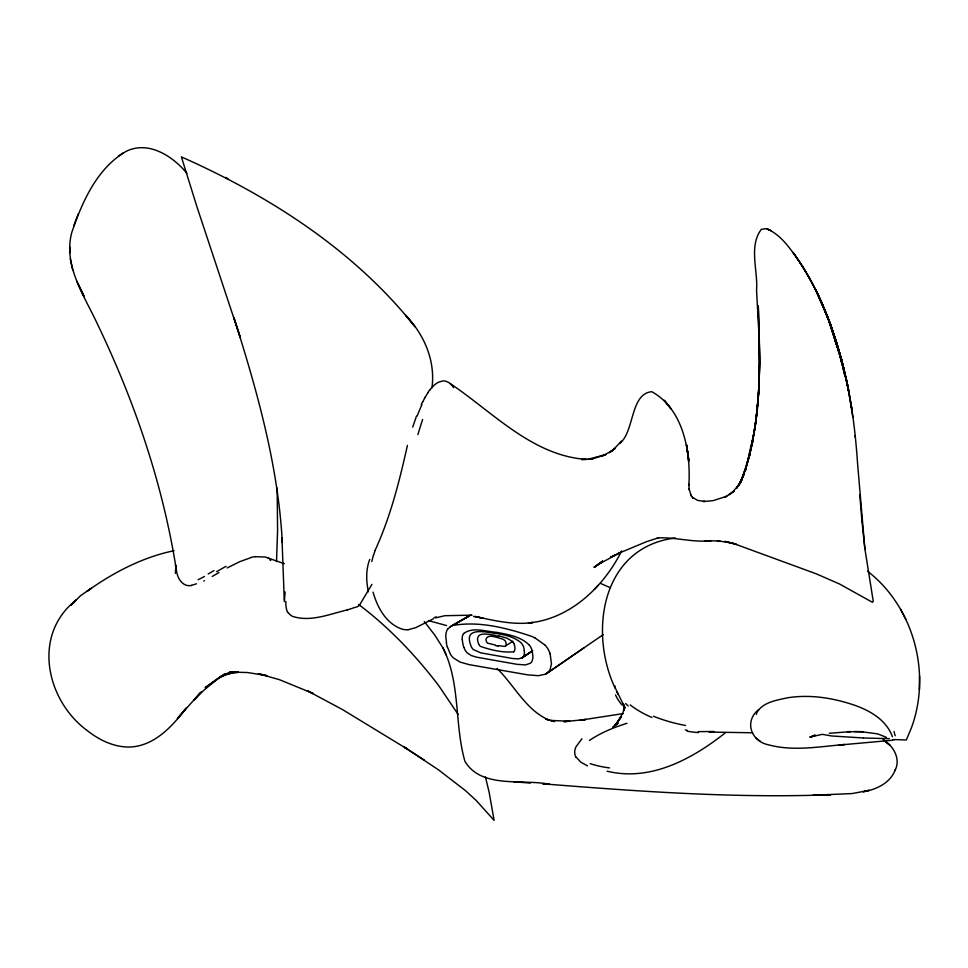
<?xml version="1.0" encoding="UTF-8"?>
<svg xmlns="http://www.w3.org/2000/svg" width="968" height="968" viewBox="0 0 968 968"><rect width="100%" height="100%" fill="white"/><g stroke="black" fill="none" stroke-linecap="round" stroke-linejoin="round"><path stroke-width="1.45" d="M186.921 173.393C172.994 156.235 148.552 140.372 126.288 151.274C97.102 168.081 82.232 201.719 71.838 232.296C62.847 265.45 84.24 295.506 97.55 324.28C135.254 402.797 163.531 486.178 176.757 572.439M431.97 387.805C435.588 360.677 424.129 334.529 405.616 315.217L415.115 326.894M69.744 252.817L69.817 246.925M893.9 739.54L906.338 739.975L911.529 727.537C931.482 673.111 913.695 606.827 867.546 571.217M919.394 689.567L919.6 676.196M758.851 390.479L759.674 363.508L758.271 305.731C759.795 347.125 761.042 388.858 754.653 429.949C758.815 401.248 760.074 372.208 759.287 343.241C760.025 377.23 758.622 411.448 751.894 444.856L755.621 422.641L758.851 390.479C757.242 413.336 754.157 436.096 748.796 458.384L754.29 431.801L757.52 408.726M276.509 561.609L277.586 530.766L277.163 488.09M756.431 714.517L756.504 713.791M754.29 431.801L745.396 470.521L752.838 441.009L746.812 465.221L751.483 446.635M371.772 561.513L373.442 555.148M285.124 591.992L284.35 601.66M407.431 445.353C399.421 481.205 390.479 516.972 375.039 550.465M748.252 460.018L749.68 454.96L740.822 482.318L746.122 467.387L739.625 484.121L744.452 472.481L741.04 480.757L743.86 474.598L738.136 486.311L742.202 478.821L736.394 488.55L738.971 484.557L732.159 492.664L734.397 490.74L724.959 497.213M412.719 427.118L416.458 416.179M756.649 713.089C762.312 702.127 776.723 700.239 787.649 697.771C809.647 694.31 832.274 697.771 853.256 704.789C869.409 710.222 886.434 719.781 892.411 736.769M814.306 795.188L852.142 793.566L869.252 790.324L863.166 791.764C876.306 789.67 890.778 782.834 895.364 769.403M894.904 770.71C901.099 759.239 893.549 745.88 883.276 739.806L889.834 745.191L883.276 739.806M73.616 226.149L78.36 213.783M351.686 608.569C352.957 607.493 360.834 606.888 358.608 604.552M421.249 404.66L422.629 401.768M621.65 550.937C603.729 586.85 570.007 619.145 528.443 622.993L532.884 622.448C513.464 625.389 493.898 620.428 474.937 616.471L483.092 618.201L473.534 616.386M424.541 398.09L424.976 397.291M359.346 605.399L371.93 584.357M427.796 392.693L429.55 390.225M758.537 709.653C743.714 721.813 751.35 741.548 768.677 744.864C793.421 751.519 819.388 746.63 844.423 744.513L838.978 745.082L892.472 740.242M447.688 629.139L451.149 626.115L469.371 615.926L450.132 626.756M463.66 633.556C472.928 626.49 485.924 631.668 496.463 632.31C507.74 634.476 520.324 636.339 528.903 644.7M201.271 691.733L193.709 700.239L203.861 690.269L219.615 677.322M200.231 692.894L177.41 718.546L186.219 708.031C172.316 726.508 153.779 746.667 128.804 747.054C113.462 746.969 99.063 739.963 87.241 730.586C46.077 700.348 31.726 634.548 76.303 599.954L70.966 605.242L80.598 595.635L91.5 588.169L86.926 591.375C113.075 572.657 142.369 557.229 174.083 550.695M594.328 589.343L598.357 585.108M581.962 738.741L576.069 746.691A43.451 21.937 -2.7 0 0 575.803 757.061M447.567 647.362L450.41 654.162A14.254 10.454 62.9 0 0 453.375 657.913L460.09 662.088L469.081 664.617L527.548 674.841L538.414 675.688L545.783 674.127L549.957 670.183L551.445 663.745L550.175 653.945M600.269 563.049L602.519 561.162M725.238 732.897C692.265 758.96 650.508 781.817 607.117 771.181M729.134 494.866L733.284 491.611M594.86 567.2L602.725 561.174L593.965 567.248L602.314 561.742L598.127 564.501M609.162 452.685L615.043 448.378L613.155 449.878L621.516 441.142L620.137 443.114C634.5 431.026 630.289 393.589 651.791 391.701C683.541 409.186 690.946 452.213 688.853 485.404L688.817 484.266L689.228 489.941L689.071 488.779L691.152 495.701L690.547 494.926L693.112 498.109L692.398 497.358L697.698 500.432L704.752 501.412L703.446 501.521L713.065 500.662L726.895 496.197L725.952 496.632M615.043 448.378L610.155 451.947L612.248 450.761L601.297 456.448L603.512 455.347M617.995 723.144L612.78 727.416L617.524 722.467L621.529 716.514L615.128 725.504L622.787 713.21L624.481 707.076L623.936 710.56L623.961 705.152L624.614 708.951L623.09 703.772L624.917 707.668L615.466 688.43A35.054 23.825 8.9 0 1 614.789 685.659M223.063 674.817L205.168 687.655L217.207 679.125L228.799 672.917M617.62 723.386L615.37 724.959L617.632 723.592M547.646 672.966L584.115 647.713M603.161 634.693L545.105 674.442M513.597 651.803C502.888 652.892 490.522 649.927 480.322 646.334A5.312 3.908 59.7 0 1 478.628 643.986M512.822 641.312L504.703 646.43L498.242 645.608M522.466 657.611L532.533 650.92M123.444 152.823L118.725 155.86M598.381 564.356L621.48 551.941L610.493 557.29L614.861 555.1M218.974 572.548L212.21 576.456M470.871 614.934L452.286 625.57C478.833 620.682 507.002 628.014 532.219 636.569A57.656 41.382 51.9 0 1 534.88 637.924M227.141 567.962L239.653 561.718L250.833 557.653M814.681 735.063L811.099 736.926L815.431 735.353L809.78 737.084L822.316 734.337L831.621 735.97L863.226 737.967M203.728 581.09L204.417 580.74M227.541 673.401L219.881 676.935L234.22 672.119M617.548 553.756L646.672 541.62L658.543 537.784L657.308 537.942C675.253 536.877 693.003 542.806 711.056 540.676L704.559 540.822L719.889 540.943L717.421 540.785L731.965 542.975L736.575 544.488L724.838 541.439L733.103 543.338L816.242 573.818L839.51 583.994L872.41 602.278M433.398 618.77L415.829 627.627L408.048 629.757M435.612 617.862L444.881 615.696L472.045 615.176M594.219 458.36L605.799 454.597L588.508 459.134L593.227 458.784L581.647 459.546L586.342 459.401C532.243 455.734 492.76 412.078 450.011 383.425M347.536 609.864C329.822 613.978 310.631 622.364 292.53 616.35A21.09 16.274 -41.2 0 1 289.396 614.063L287.919 612.321M232.901 672.409L223.729 674.466L238.334 672.361M623.198 713.585L580.014 720.265L585.894 719.478L563.908 721.68L569.644 721.245L550.526 720.422L554.64 721.559L545.601 719.018L549.57 720.301C526.156 710.669 514.492 685.441 497.08 668.452M675.337 538.002C601.745 546.968 588.568 631.463 615.031 688.006M255.225 556.733L265.159 556.987L284.326 563.727M829.37 733.272L850.424 731.651L847.387 731.687L863.178 731.723L854.526 731.566M713.888 731.493L698.17 731.639M812.866 795.224L830.75 794.716C734.603 798.418 638.493 791.388 542.697 783.814L549.449 784.274C523.059 778.695 481.362 789.138 464.906 761.271C454.282 724.197 460.744 682.912 442.836 647.653L446.188 654.973M889.277 738.657L863.613 737.991M238.334 672.131L229.573 672.046L247.614 672.542L266.95 675.676L258.311 673.692L279.546 679.717L313.136 693.499L307.134 690.656L342.599 709.629L406.899 748.833L404.515 747.284L438.637 769.947L465.596 790.723L476.195 800.463L494.116 820.392L489.13 792.235L485.44 776.905M752.668 732.776L709.072 732.074M861.23 731.687L877.782 733.901L886.434 737.362M513.681 781.745L530.367 783.088M494.709 635.141C489.53 634.827 477.514 631.075 477.514 639.521A15.609 11.313 59.8 0 0 478.035 642.28L478.628 643.974M495.507 645.075L487.509 643.127A3.364 2.48 58.8 0 1 486.323 641.143A8.192 5.977 58.9 0 1 485.96 639.461C487.497 633.036 498.302 638.13 502.598 639.049A9.244 6.776 56.7 0 1 504.376 640.175L505.211 640.949A2.178 1.609 57.1 0 1 505.647 641.651L505.961 642.655A7.913 5.881 57 0 1 506.143 644.228L506.143 644.446A3.025 2.251 56.9 0 1 505.465 646.116M685.32 729.945L687.159 730.259M498.665 635.831L506.942 638.19L512.036 641.191A7.478 5.53 56.4 0 1 513.875 643.478M428.425 620.597L446.514 625.546M601.019 583.631L610.36 587.709M587.564 765.918L580.727 762.106L576.02 757.024M769.826 230.118L765.773 228.654L761.308 229.38C748.506 246.126 758.077 270.762 756.553 290.025L759.215 339.429M771.435 230.844L767.261 228.98C782.241 235.611 791.485 250.531 800.536 263.465C826.019 302.306 839.921 347.524 848.972 392.742C839.341 343.204 822.776 293.812 793.119 252.491C816.762 285.754 832.71 324.135 841.87 363.786M268.293 558.028L270.072 558.947M534.893 637.839L545.347 645.341M413.566 324.945C353.187 249.659 268.898 195.681 181.403 156.913L196.94 206.777L240.415 337.977L233.929 317.613C257.089 390.866 278.227 465.511 282.341 542.685L281.978 538.014L284.265 600.148M225.677 177.447L227.928 178.632M404.515 747.284L424.407 760.158M625.57 703.555L628.232 705.962M756.141 738.112L760.279 741.282M359.225 604.927C389.451 627.772 415.695 655.481 438.649 685.538L458.106 714.384M424.286 621.541L434.922 635.274L443.102 648.233M618.056 694.286L616.822 691.975M905.963 619.593L900.627 609.368M78.565 284.882L84.192 296.68L76.702 280.938M823.03 305.44L817.415 293.413L830.471 324.389L838.349 350.743M837.102 346.653L828.463 319.307L815.54 289.493C825.026 310.28 834.15 331.407 839.002 353.828M463.829 647.314L465.088 650.085A9.559 6.982 61.2 0 0 467.822 653.364L471.44 655.59L476.692 657.199L517.094 664.35L525.515 664.907L530.391 663.225A9.801 7.442 56 0 0 532.339 660.43L532.896 657.441A24.66 18.84 54.7 0 0 532.255 651.924M848.972 392.742L841.785 360.229L831.282 328.261C847.823 371.651 854.466 417.886 857.612 463.987L864.908 549.207L861.822 519.889M828.463 319.307L836.11 343.604M840.454 356.974L830.471 324.389L826.127 313.45L837.526 345.697L844.919 375.705L840.793 358.414M841.785 360.229L834.404 335.956L843.806 368.711M176.999 573.383C178.354 579.542 183.206 586.402 190.297 585.652A29.379 16.674 -49.6 0 0 191.555 585.531M373.055 592.15C377.326 607.408 386.341 624.058 402.373 629.212A28.35 18.719 57.8 0 0 408.036 629.72M839.68 353.574L847.823 385.554L852.82 417.208M72.673 269.818L70.277 258.819M514.54 645.317L514.189 644.095A3.485 2.601 56.4 0 0 513.875 643.466M532.388 651.924L532.206 651.04A21.877 16.637 54.8 0 0 532.001 650.169L531.916 649.903A6.764 5.13 55 0 0 531.638 649.044A11.568 8.712 55.2 0 0 528.952 644.664M873.305 601.6L864.751 547.997M846.516 379.964L852.239 411.315L851.453 406.802M446.55 642.752L445.97 638.444A32.489 22.796 63.1 0 1 445.861 637.186L445.825 636.75A14.036 9.886 62.9 0 1 445.861 634.996A15.44 10.926 62.6 0 1 447.639 629.091M524.317 650.726L524.257 650.363A30.674 23.317 55.1 0 0 523.845 647.846L523.64 647.168A4.55 3.436 55.6 0 0 523.422 646.551A9.716 7.248 55.9 0 0 521.087 642.812C512.278 635.153 499.948 634.125 488.888 632.394C482.379 631.451 467.786 629.43 469.432 640.09A23.801 17.109 60.7 0 0 469.988 643.042L471.186 646.551A7.744 5.651 60.4 0 0 473.449 649.601L480.697 652.831L512.157 658.434L518.231 658.93L522.175 657.816A7.55 5.687 56.5 0 0 523.821 655.808L524.366 653.63A13.141 9.958 55.5 0 0 524.281 650.726M686.699 445.377L688.671 461.603M855.119 435.539L855.337 437.439M462.268 639.812L462.196 638.916A10.176 7.321 60.8 0 1 463.636 633.52M859.778 494.769L861.98 521.752M495.592 645.68A68.183 48.122 52.7 0 1 498.314 646.261M545.323 645.366A16.529 12.427 53.8 0 1 549.655 652.529M549.691 652.686A12.499 9.474 54 0 1 550.078 653.945M447.325 647.374A36.239 25.7 63 0 1 446.333 642.728M463.769 647.326A29.101 20.679 61.7 0 1 462.353 639.836M589.415 740.46A104.375 45.072 -6.3 0 1 627.01 723.302M609.513 767.926A97.054 54.668 -12.7 0 1 590.19 763.655M698.412 732.595A74.463 41.346 13.6 0 1 687.147 731.203M685.562 725.48A88.572 45.351 13.1 0 1 653.46 716.26M651.972 717.47A74.887 47.614 11.4 0 1 630.229 704.922M622.206 705.164A57.632 42.628 1.2 0 1 615.515 694.879M894.371 739.758A128.708 74.415 -2.2 0 1 892.883 739.734M895.206 735.728A29.197 7.587 -87.4 0 1 894.069 731.505M434.075 617.741A71.826 20.703 -46.5 0 1 436.265 616.906M368.397 591.763A54.825 34.303 65.3 0 1 369.716 559.48M373.539 555.257A160.047 87.979 67.2 0 1 375.136 550.574M417.91 434.632A136.863 27.503 -67.9 0 1 422.629 419.483M417.208 415.998A63.126 22.627 -63.3 0 1 421.879 404.793M422.786 401.829A41.334 16.819 -62.9 0 1 424.674 398.175M425.121 397.4A30.093 12.838 -62.9 0 1 427.892 392.851M429.586 390.31A23.184 10.479 -63.4 0 1 433.228 386.171L434.172 385.204A25.011 11.628 -64.1 0 1 438.952 382.045L442.509 381.017A35.054 16.444 -64.6 0 1 445.365 381.174L445.812 381.283A48.799 22.857 -64.3 0 1 448.208 382.263L449.128 382.796A71.196 33.372 -63.4 0 1 453.556 387.648M269.903 559.988A75.214 29.113 -22.2 0 1 270.725 560.484M250.918 557.471A34.17 15.367 -33.3 0 1 255.334 556.576M216.663 571.652A66.586 14.484 -28.3 0 1 226.052 566.328M213.952 570.624A61.286 10.721 -32.7 0 1 208.168 573.976M204.429 576.456A45.012 17.267 -38.3 0 1 198.113 579.687M196.504 583.777A27.31 14.738 -46.8 0 1 191.724 585.096M175.426 573.359A94.223 49.017 2.3 0 1 176.333 565.736M175.402 565.53A87.785 43.79 15.7 0 1 175.547 564.804M351.009 608.727A23.353 1.077 -15 0 1 346.931 609.985M287.629 612.478A35.138 26.971 -34.2 0 1 285.911 601.418M494.793 635.589A108.428 75.093 50.9 0 1 498.738 636.303M514.468 645.329A12.693 9.511 56.2 0 1 514.891 649.455L514.782 649.758A5.397 4.041 56.5 0 1 513.609 651.815M532.497 650.835L521.171 658.349L532.485 650.871M668.416 405.507L664.217 400.256L670.933 408.75L668.416 405.507M687.728 452.238L686.469 444.748L688.793 460.26L687.728 452.238"/></g></svg>
